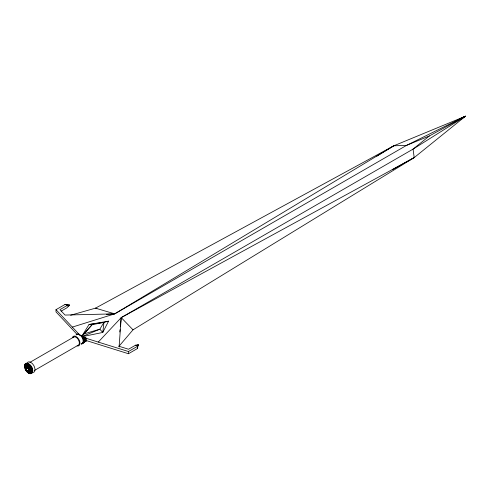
<?xml version="1.0" encoding="UTF-8"?>
<svg xmlns="http://www.w3.org/2000/svg" width="490" height="490" viewBox="0 0 490 490"><rect width="100%" height="100%" fill="white"/><g stroke="black" fill="none" stroke-linecap="round" stroke-linejoin="round"><path stroke-width="0.73" d="M119.242 347.006L119.352 345.493M119.768 331.993L119.995 329.721M120.301 326.695L121.22 317.612L413.046 149.125L465.5 116.197L393.788 145.806L95.483 308.155L70.627 315.229M81.873 336.33L84.029 333.855L99.831 329.213L102.778 332.447L108.566 321.164L103.972 322.34L102.778 332.447L82.914 336.52M75.987 334.958C80.36 331.644 86.344 342.008 81.291 344.139L86.479 340.611L128.46 353.731L137.427 348.555L138.223 344.752L135.491 345.223L128.533 349.241L119.137 346.301L121.22 317.612L414.209 157.596L465.5 116.197L406.541 145.377L114.715 313.857L72.33 327.106M137.408 346.896L138.223 344.752L137.133 345.395L135.491 345.223M138.223 344.752L137.427 346.338L137.427 348.555M81.842 336.177L89.021 324.509L103.972 322.34L99.831 329.213L82.149 336.532M118.733 346.553L133.011 329.825L414.209 157.596L413.046 149.125L429.369 135.951L465.5 116.197L461.078 119.162M81.928 336.275L92.065 324.729L103.972 322.34M84.029 333.855L92.065 324.729L89.021 324.509L108.566 321.164M98.276 342.081L121.22 317.612L133.011 329.825M80.354 335.387L86.479 338.4L83.098 340.146L85.327 340.17L83.098 342.467L86.479 340.611L86.479 338.4L79.349 334.658L78.719 333.917L77.408 334.137M77.242 334.554L55.995 311.891L55.995 309.674L64.956 304.498L69.629 305.148L66.897 307.83L61.201 311.119M78.345 334.229L78.719 333.917L76.605 334.382M82.093 343.894L86.479 340.611L84.537 341.432M376.798 156.175L393.788 145.806L406.541 145.377L429.369 135.951M461.629 118.549L465.5 116.197L461.482 118.335M393.788 145.806L114.715 313.857L106.391 314.335M67.81 306.189L69.629 305.148L66.897 305.619L59.939 309.631L65.029 315.064L114.715 313.857L95.483 308.155L96.855 308.725M77.561 334.578L78.719 333.917M29.866 362.386L73.745 337.053M83.233 341.383L85.327 340.17M34.508 370.428L78.388 345.095A4.643 2.683 60 0 0 78.063 339.221A4.643 2.683 60 0 0 73.224 337.537M83.735 337.537L128.46 351.52L137.427 346.338L137.133 345.395M84.029 341.989L86.479 340.611L82.712 343.319L85.327 341.279L85.327 339.062L82.093 337.555L86.479 338.4L81.291 336.379M392.809 169.448L414.209 157.596M82.712 338.835L85.327 339.062M64.956 304.498L69.629 305.148M55.995 309.674L80.054 335.344M66.597 304.67L66.897 305.619M128.46 351.52L128.46 353.731M72.361 337.684A5.494 3.173 60 0 1 78.853 339.423A5.494 3.173 60 0 1 77.114 345.922M27.269 362.723A5.862 3.381 60 0 1 33.785 365.497A5.862 3.381 60 0 1 32.928 372.523M25.186 365.81A4.643 2.683 60 0 1 28.928 365.215A4.643 2.683 60 0 1 31.63 370.838A4.643 2.683 60 0 1 28.353 372.412M26.711 370.954A4.643 2.683 60 0 1 26.031 369.962M26.57 363.127L26.521 367.604C24.629 372.688 31.991 369.895 26.521 367.604L25.713 363.39C30.417 362.263 34.9 370.03 31.574 373.539C26.87 374.666 22.387 366.9 25.713 363.39L26.307 367.739L25.057 364.003L26.154 367.966L24.641 364.915L26.074 368.272L24.5 366.073L26.074 368.633L24.641 367.39L26.16 369.031L25.057 368.786L26.319 369.435L25.713 370.158L26.546 369.815L26.57 371.414L26.821 370.152L27.569 372.467L27.122 370.416L28.64 373.251L27.434 370.593L29.712 373.705L27.74 370.673L30.717 373.803L28.01 370.642L31.574 373.539L28.224 370.514L32.23 372.927L28.383 370.287L32.646 372.014L28.457 369.981L32.787 370.857L28.457 369.613L32.646 369.54L28.371 369.215L32.23 368.143L28.212 368.811L31.574 366.771L27.985 368.431L30.717 365.516L27.716 368.094L29.712 364.462L27.409 367.831L28.64 363.684L27.097 367.653L27.569 363.225L26.797 367.58L26.57 363.127"/></g></svg>
